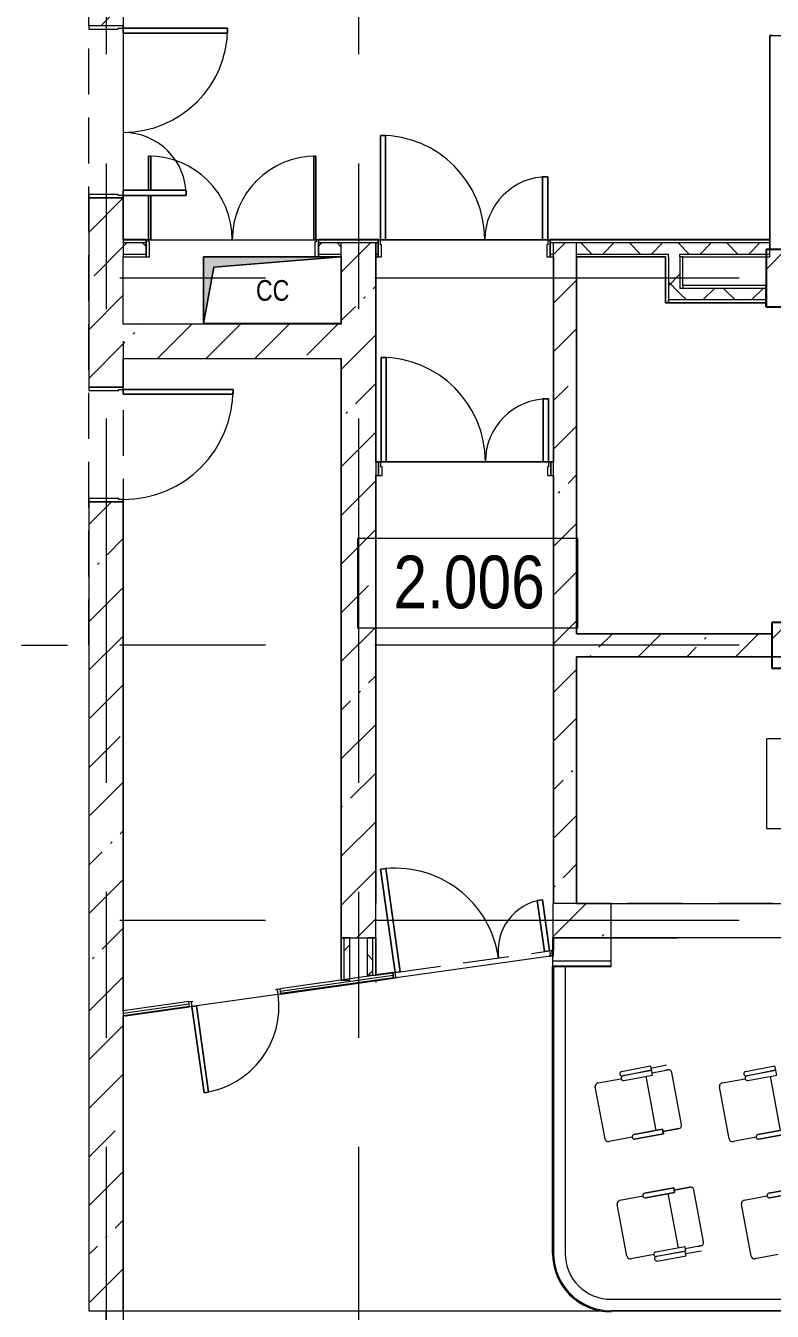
# Model space of a CAD drawing. Header units: millimetres. Extents: x 48966 to 155647, y -43515 to 30475.
# Drawn here: x 103632 to 110137, y 2713 to 13917 of the extents above; entities that cross this region are included whole.
import ezdxf

# ---------------------------------------------------------------- set-up
doc = ezdxf.new("R2010")
doc.units = ezdxf.units.MM
for name, pattern in [('IMPORT-01 Штриховая _2 мм_', [600, 400, -200]), ('Осевые', [6350, 1270, -952.5, 3175, -952.5]), ('Сверху', [793.75, 476.25, -317.5])]:
    doc.linetypes.add(name, pattern=pattern)
for name, color, linetype, lineweight in [('_Разделитель помещений_', 7, 'IMPORT-01 Штриховая _2 мм_', 9), ('Двери', 7, 'Continuous', 9), ('Каркас_Импост', 7, 'Continuous', 9), ('Колонны', 7, 'Continuous', 9), ('Колонны-1', 7, 'Continuous', 25), ('Марки помещений', 7, 'Continuous', 9), ('Обобщенные модели', 7, 'Continuous', 9), ('Обобщенные модели-1', 7, 'Continuous', 5), ('Общие ребра', 7, 'Continuous', 9), ('Оси-2', 7, 'Осевые', 9), ('Панель', 7, 'Continuous', 9), ('Перекрытия', 7, 'Continuous', 9), ('Сверху', 7, 'Сверху', 9), ('Стены', 7, 'Continuous', 9), ('Стены-1', 7, 'Continuous', 18), ('Типовые аннотации', 7, 'Continuous', 9), ('Черная _1 сплошная', 7, 'Continuous', 9), ('Штриховка разреза-2', 7, 'Continuous', 9), ('Элементы узлов', 7, 'Continuous', 9)]:
    doc.layers.add(name, color=color, linetype=linetype, lineweight=lineweight)
for name, color, linetype, lineweight, true_color in [('Дуга-1', 7, 'Continuous', 9, 0x656565), ('Ломаная-1', 7, 'Continuous', 9, 0x656565), ('Обобщенные модели-2', 7, 'Continuous', 9, 0xffbc79), ('Рассадка_партер_ТХ_К_dwg-1', 7, 'Continuous', 9, 0x656565)]:
    doc.layers.add(name, color=color, linetype=linetype, lineweight=lineweight, true_color=true_color)
doc.styles.add('Arial', font='Arial.ttf', dxfattribs={"width": 0.8, "height": 180})
doc.styles.add('Arial Narrow_1', font='Arial Narrow.ttf', dxfattribs={"height": 460})
pattern_1 = [(45, (0, 0), (-424.264, 424.264), [600, -100, 20, -100]), (45, (0, 424), (-424.264, 424.264), [])]
pattern_2 = [(45, (0, 0), (-212.132, 212.132), []), (135, (0, 0), (-212.132, -212.132), [])]

# ---------------------------------------------------------------- blocks, each defined once
blk = doc.blocks.new('Колонна 67 - Колонна 40-55-770994-План 2-го этажа на отм_ 0_000')
at = {"layer": 'Колонны'}
h = blk.add_hatch(dxfattribs=at)
h.set_pattern_fill('FP_4', color=256, style=0, pattern_type=2)
h.set_pattern_definition([(45, (0, 0), (-493.914, 493.914), []), (45, (493.9, 0), (-493.914, 493.914), [873.125, -174.625, 6.706, -167.919])])
h.paths.add_polyline_path([(110082, 11467), (110582, 11467), (110582, 11967), (110082, 11967), (110082, 11871)], flags=0)
at = {"layer": 'Колонны-1'}
for p, q in [((110582, 11967), (110082, 11967)), ((110082, 11967), (110082, 11467)), ((110582, 11467), (110582, 11967)), ((110082, 11467), (110582, 11467))]:
    blk.add_line(p, q, dxfattribs=at)
blk = doc.blocks.new('Дверь - Полуторная_001 - ДВ19_24-15-8185647-План 2-го этажа на отм_ 0_000')
at = {"layer": 'Двери'}
for p, q in [((-684, 969), (-729, 969)), ((-729, 969), (-729, 60)), ((-684, 60), (-684, 969)), ((684, 60), (684, 609)), ((684, 609), (729, 609)), ((729, 609), (729, 60)), ((-729, 60), (-684, 60)), ((729, 60), (684, 60))]:
    blk.add_line(p, q, dxfattribs=at)
for centre, radius, start, end in [((-729, 60), 909, 360, 90), ((729, 60), 549, 90, 180)]:
    blk.add_arc(centre, radius, start, end, dxfattribs=at)
at = {"layer": 'Каркас_Импост'}
for p, q in [((-730, 60), (-750, 60)), ((-750, 60), (-750, -60)), ((-730, 15), (-730, 60)), ((-720, 15), (-730, 15)), ((-720, -60), (-720, 15)), ((730, 15), (720, 15)), ((720, 15), (720, -60)), ((750, 60), (730, 60)), ((730, 60), (730, 15)), ((750, -60), (750, 60)), ((-750, -60), (-720, -60)), ((720, -60), (750, -60))]:
    blk.add_line(p, q, dxfattribs=at)
at = {"layer": 'Панель'}
for p, q in [((-729, 969), (-684, 969)), ((-729, 60), (-729, 969)), ((-684, 969), (-684, 60)), ((684, 609), (684, 60)), ((729, 609), (684, 609)), ((729, 60), (729, 609)), ((-684, 60), (-729, 60)), ((684, 60), (729, 60))]:
    blk.add_line(p, q, dxfattribs=at)
blk = doc.blocks.new('Дверь - Двупольная_без ручек - ДТ1 21-15-6161256-План 2-го этажа на отм_ 0_000')
at = {"layer": 'Двери'}
for p, q in [((-709, 804), (-729, 804)), ((-729, 804), (-729, 506)), ((-709, 506), (-709, 804)), ((709, 75), (709, 804)), ((709, 804), (729, 804)), ((729, 804), (729, 75)), ((-729, 461), (-729, 75)), ((-709, 75), (-709, 461)), ((-729, 75), (-709, 75)), ((729, 75), (709, 75))]:
    blk.add_line(p, q, dxfattribs=at)
for centre, start, end in [((-729, 75), 360, 90), ((729, 75), 90, 180)]:
    blk.add_arc(centre, 729, start, end, dxfattribs=at)
at = {"layer": 'Каркас_Импост'}
for p, q in [((-730, 75), (-750, 75)), ((-750, 75), (-750, -75)), ((-730, 55), (-730, 75)), ((-720, 55), (-730, 55)), ((-720, -75), (-720, 55)), ((730, 55), (720, 55)), ((720, 55), (720, -75)), ((750, 75), (730, 75)), ((730, 75), (730, 55)), ((750, -75), (750, 75)), ((-750, -75), (-720, -75)), ((720, -75), (750, -75))]:
    blk.add_line(p, q, dxfattribs=at)
at = {"layer": 'Панель'}
for p, q in [((-729, 804), (-709, 804)), ((-729, 506), (-729, 804)), ((-709, 804), (-709, 506)), ((709, 804), (709, 75)), ((729, 804), (709, 804)), ((729, 75), (729, 804)), ((-729, 75), (-729, 461)), ((-709, 461), (-709, 75)), ((-709, 75), (-729, 75)), ((709, 75), (729, 75))]:
    blk.add_line(p, q, dxfattribs=at)
blk = doc.blocks.new('Дверь - Полуторная_001 - ДВ19_24-15-8185739-План 2-го этажа на отм_ 0_000')
at = {"layer": 'Двери'}
for p, q in [((-684, 984), (-729, 984)), ((-729, 984), (-729, 75)), ((-684, 75), (-684, 984)), ((684, 75), (684, 624)), ((684, 624), (729, 624)), ((729, 624), (729, 75)), ((-729, 75), (-684, 75)), ((729, 75), (684, 75))]:
    blk.add_line(p, q, dxfattribs=at)
for centre, radius, start, end in [((-729, 75), 909, 360, 90), ((729, 75), 549, 90, 180)]:
    blk.add_arc(centre, radius, start, end, dxfattribs=at)
at = {"layer": 'Каркас_Импост'}
for p, q in [((-730, 75), (-750, 75)), ((-750, 75), (-750, -75)), ((-730, 30), (-730, 75)), ((-720, 30), (-730, 30)), ((-720, -75), (-720, 30)), ((730, 30), (720, 30)), ((720, 30), (720, -75)), ((750, 75), (730, 75)), ((730, 75), (730, 30)), ((750, -75), (750, 75)), ((-750, -75), (-720, -75)), ((720, -75), (750, -75))]:
    blk.add_line(p, q, dxfattribs=at)
at = {"layer": 'Панель'}
for p, q in [((-729, 984), (-684, 984)), ((-729, 75), (-729, 984)), ((-684, 984), (-684, 75)), ((684, 624), (684, 75)), ((729, 624), (684, 624)), ((729, 75), (729, 624)), ((-684, 75), (-729, 75)), ((684, 75), (729, 75))]:
    blk.add_line(p, q, dxfattribs=at)
blk = doc.blocks.new('Дверь - Однопольная - ДВ2_21х10-6240672-План 2-го этажа на отм_ 0_000')
at = {"layer": 'Двери'}
for p, q in [((-439, 1108), (-479, 1108)), ((-479, 1108), (-479, 150)), ((-439, 150), (-439, 1108)), ((-479, 150), (-439, 150))]:
    blk.add_line(p, q, dxfattribs=at)
blk.add_arc((-479, 150), 958, 360, 90, dxfattribs=at)
at = {"layer": 'Каркас_Импост'}
for p, q in [((-480, 150), (-500, 150)), ((-500, 150), (-500, -150)), ((-480, 110), (-480, 150)), ((500, 150), (480, 150)), ((480, 150), (480, 110)), ((500, -150), (500, 150)), ((-470, 110), (-480, 110)), ((-470, -150), (-470, 110)), ((480, 110), (470, 110)), ((470, 110), (470, -150)), ((-500, -150), (-470, -150)), ((470, -150), (500, -150))]:
    blk.add_line(p, q, dxfattribs=at)
at = {"layer": 'Панель'}
for p, q in [((-479, 1108), (-439, 1108)), ((-479, 150), (-479, 1108)), ((-439, 1108), (-439, 150)), ((-439, 150), (-479, 150))]:
    blk.add_line(p, q, dxfattribs=at)
blk = doc.blocks.new('Дверь - Полуторная_001 - ДВ3_24-15-6256107-План 2-го этажа на отм_ 0_000')
at = {"layer": 'Двери'}
for p, q in [((-684, 1059), (-729, 1059)), ((-729, 1059), (-729, 150)), ((-684, 150), (-684, 1059)), ((684, 150), (684, 699)), ((684, 699), (729, 699)), ((729, 699), (729, 150)), ((-729, 150), (-684, 150)), ((729, 150), (684, 150))]:
    blk.add_line(p, q, dxfattribs=at)
for centre, radius, start, end in [((-729, 150), 909, 360, 90), ((729, 150), 549, 90, 180)]:
    blk.add_arc(centre, radius, start, end, dxfattribs=at)
at = {"layer": 'Каркас_Импост'}
for p, q in [((-730, 150), (-750, 150)), ((-750, 150), (-750, -150)), ((-730, 105), (-730, 150)), ((750, 150), (730, 150)), ((730, 150), (730, 105)), ((750, -150), (750, 150)), ((-720, 105), (-730, 105)), ((-720, -150), (-720, 105)), ((730, 105), (720, 105)), ((720, 105), (720, -150)), ((-750, -150), (-720, -150)), ((720, -150), (750, -150))]:
    blk.add_line(p, q, dxfattribs=at)
at = {"layer": 'Панель'}
for p, q in [((-729, 1059), (-684, 1059)), ((-729, 150), (-729, 1059)), ((-684, 1059), (-684, 150)), ((684, 699), (684, 150)), ((729, 699), (684, 699)), ((729, 150), (729, 699)), ((-684, 150), (-729, 150)), ((684, 150), (729, 150))]:
    blk.add_line(p, q, dxfattribs=at)
blk = doc.blocks.new('M_Дверь-Проем - 3000 x 2500 mm-4685736-План 2-го этажа на отм_ 0_000')
at = {"layer": 'Сверху'}
for p, q in [((-1508, 150), (1492, 150)), ((-1508, -150), (1492, -150))]:
    blk.add_line(p, q, dxfattribs=at)
blk = doc.blocks.new('Колонна 89 - Колонна 40-55-4749747-План 2-го этажа на отм_ 0_000')
at = {"layer": 'Колонны'}
h = blk.add_hatch(dxfattribs=at)
h.set_pattern_fill('FP_36', color=256, style=0, pattern_type=2)
h.set_pattern_definition([(45, (-32400, 15200), (-493.914, 493.914), []), (45, (-31906.1, 15200), (-493.914, 493.914), [873.125, -174.625, 6.706, -167.919])])
h.paths.add_polyline_path([(77732, 23517), (78132, 23517), (78132, 23917), (77732, 23917)], flags=0)
at = {"layer": 'Колонны-1'}
for p, q in [((78132, 23917), (77732, 23917)), ((77732, 23917), (77732, 23517)), ((78132, 23517), (78132, 23917)), ((77732, 23517), (78132, 23517))]:
    blk.add_line(p, q, dxfattribs=at)
blk = doc.blocks.new('170_ОтверстиеПрямоугольноеВертикальное - 170_ОтверстиеПрямоугольноеВертикальное-5689188-План 2-го этажа на отм_ 0_000')
at = {"layer": 'Обобщенные модели'}
for p, q in [((-600, 290), (600, 290)), ((-600, -290), (-600, 290)), ((600, 290), (600, -290)), ((600, -290), (-600, -290))]:
    blk.add_line(p, q, dxfattribs=at)
blk = doc.blocks.new('Дверь - Однопольная - ДВ22__21х8-7161720-План 2-го этажа на отм_ 0_000')
at = {"layer": 'Двери'}
for p, q in [((-379, -24), (-339, -24)), ((-379, -782), (-379, -24)), ((-339, -24), (-339, -782)), ((-339, -782), (-379, -782))]:
    blk.add_line(p, q, dxfattribs=at)
blk.add_arc((-379, -24), 758, 270, 0, dxfattribs=at)
at = {"layer": 'Каркас_Импост'}
for p, q in [((-400, 23), (-370, 23)), ((-400, -24), (-400, 23)), ((-380, 16), (-380, -24)), ((-370, 16), (-380, 16)), ((-370, 23), (-370, 16)), ((370, 23), (400, 23)), ((370, 16), (370, 23)), ((380, 16), (370, 16)), ((380, -24), (380, 16)), ((400, 23), (400, -24)), ((-380, -24), (-400, -24)), ((400, -24), (380, -24))]:
    blk.add_line(p, q, dxfattribs=at)
at = {"layer": 'Панель'}
for p, q in [((-339, -24), (-379, -24)), ((-379, -24), (-379, -782)), ((-339, -782), (-339, -24)), ((-379, -782), (-339, -782))]:
    blk.add_line(p, q, dxfattribs=at)
blk = doc.blocks.new('Дверь - Полуторная_001 - ДВ19_21-14-6469104-План 2-го этажа на отм_ 0_000')
at = {"layer": 'Двери'}
for p, q in [((-634, 933), (-679, 933)), ((-679, 933), (-679, 23)), ((-634, 23), (-634, 933)), ((634, 23), (634, 473)), ((634, 473), (679, 473)), ((679, 473), (679, 23)), ((-679, 23), (-634, 23)), ((679, 23), (634, 23))]:
    blk.add_line(p, q, dxfattribs=at)
for centre, radius, start, end in [((-679, 23), 909, 360, 90), ((679, 23), 449, 90, 180)]:
    blk.add_arc(centre, radius, start, end, dxfattribs=at)
at = {"layer": 'Каркас_Импост'}
for p, q in [((-680, 23), (-700, 23)), ((-700, 23), (-700, -23)), ((-680, -21), (-680, 23)), ((700, 23), (680, 23)), ((680, 23), (680, -21)), ((700, -23), (700, 23)), ((-700, -23), (-670, -23)), ((-670, -21), (-680, -21)), ((-670, -23), (-670, -21)), ((680, -21), (670, -21)), ((670, -21), (670, -23)), ((670, -23), (700, -23))]:
    blk.add_line(p, q, dxfattribs=at)
at = {"layer": 'Панель'}
for p, q in [((-679, 933), (-634, 933)), ((-679, 23), (-679, 933)), ((-634, 933), (-634, 23)), ((634, 473), (634, 23)), ((679, 473), (634, 473)), ((679, 23), (679, 473)), ((-634, 23), (-679, 23)), ((634, 23), (679, 23))]:
    blk.add_line(p, q, dxfattribs=at)
blk = doc.blocks.new('Рассадка_партер_ТХ_К_dwg_Сидения_партер _по П__dwg-6688590-План 2-го этажа на отм_ 0_000-8379879-План 2-го этажа на отм_ 0_000')
at = {"layer": 'Дуга-1'}
for centre, start, end in [((30040, 28555), 101.268, 281.268), ((31122, 28555), 101.268, 281.268), ((30051, 28516), 100.613, 280.613), ((31133, 28516), 100.613, 280.613), ((30147, 28005), 100.613, 280.613), ((30147, 28005), 100.613, 280.613), ((31229, 28005), 100.613, 280.613), ((31229, 28005), 100.613, 280.613), ((30242, 27494), 100.613, 280.613), ((30242, 27494), 100.613, 280.613), ((31324, 27494), 100.613, 280.613), ((31324, 27494), 100.613, 280.613), ((30338, 26983), 100.613, 280.613), ((30342, 26943), 99.9581, 279.9581)]:
    blk.add_arc(centre, 20, start, end, dxfattribs=at)
at = {"layer": 'Ломаная-1'}
for p, q in [((30291, 28605), (30428, 28632)), ((29831, 28475), (30031, 28512)), ((30248, 28533), (30336, 28061)), ((30559, 28113), (30475, 28565)), ((30913, 28475), (31113, 28512)), ((31330, 28533), (31418, 28061)), ((29892, 27988), (29807, 28440)), ((30974, 27988), (30889, 28440)), ((30127, 28001), (29927, 27964)), ((31209, 28001), (31009, 27964)), ((30022, 27453), (30223, 27490)), ((30439, 27510), (30528, 27039)), ((30751, 27091), (30666, 27543)), ((31104, 27453), (31305, 27490)), ((30083, 26965), (29998, 27418)), ((31165, 26965), (31080, 27418)), ((30594, 26987), (30732, 27011)), ((30319, 26979), (30118, 26941)), ((31400, 26979), (31200, 26941))]:
    blk.add_line(p, q, dxfattribs=at)
at = {"layer": 'Ломаная-1', "flags": 128}
for points in [[(30036, 28574), (30287, 28624), (30295, 28585), (30044, 28535)], [(30055, 28496), (30306, 28543), (30299, 28583), (30047, 28536)], [(30302, 28563), (30440, 28589), (30413, 28584)], [(31118, 28574), (31369, 28624), (31377, 28585), (31126, 28535)], [(31136, 28496), (31388, 28543), (31381, 28583), (31129, 28536)], [(30508, 28073), (30535, 28078), (30398, 28052), (30535, 28078)], [(30631, 27567), (30494, 27541), (30631, 27567), (30604, 27562)], [(30334, 27002), (30586, 27049), (30593, 27010), (30342, 26963)], [(30346, 26923), (30598, 26967), (30591, 27007), (30339, 26962)], [(30700, 27050), (30727, 27056), (30590, 27030)]]:
    blk.add_lwpolyline(points, dxfattribs=at)
for points in [[(30402, 28032), (30394, 28072), (30143, 28025), (30394, 28072), (30402, 28032), (30150, 27985)], [(31484, 28032), (31232, 27985), (31484, 28032), (31476, 28072), (31225, 28025), (31476, 28072)], [(30490, 27561), (30498, 27521), (30246, 27474), (30498, 27521), (30490, 27561), (30239, 27513)], [(31572, 27561), (31321, 27513), (31572, 27561), (31579, 27521)], [(31579, 27521), (31328, 27474)]]:
    blk.add_lwpolyline(points, close=True, dxfattribs=at)
at = {"layer": 'Ломаная-1'}
for centre, start, end in [((30445, 28559), 10.613, 100.613), ((29836, 28445), 100.613, 190.613), ((30918, 28445), 100.613, 190.613), ((30530, 28107), 280.613, 10.613), ((29921, 27993), 190.613, 280.613), ((31003, 27993), 190.613, 280.613), ((30637, 27537), 10.613, 100.613), ((30028, 27423), 100.613, 190.613), ((31110, 27423), 100.613, 190.613), ((30721, 27085), 280.613, 10.613), ((30113, 26971), 190.613, 280.613), ((31195, 26971), 190.613, 280.613)]:
    blk.add_arc(centre, 30, start, end, dxfattribs=at)
blk = doc.blocks.new('Рассадка_партер_ТХ_К_dwg-8379875-План 2-го этажа на отм_ 0_000')
blk.add_blockref('Рассадка_партер_ТХ_К_dwg_Сидения_партер _по П__dwg-6688590-План 2-го этажа на отм_ 0_000-8379879-План 2-го этажа на отм_ 0_000', (-26491, -9322))
blk = doc.blocks.new('Марка помещения_Р - Марка помещения-4575829-План 2-го этажа на отм_ 0_000')
at = {"layer": 'Марки помещений'}
for p, q in [((-4.79375, -1.95625), (-4.79375, 1.95625)), ((4.79375, 1.95625), (-4.79375, 1.95625)), ((4.79375, -1.95625), (4.79375, 1.95625)), ((4.79375, -1.95625), (-4.79375, -1.95625))]:
    blk.add_line(p, q, dxfattribs=at)

msp = doc.modelspace()

# ---------------------------------------------------------------- hatches: boundary and pattern name
at = {"layer": 'Обобщенные модели-1'}
msp.add_hatch(color=256, dxfattribs=at).paths.add_polyline_path([(105181.6, 11322.1), (105270.6, 11813.1), (106381.6, 11902.1), (105181.6, 11902.1)], flags=0)
at = {"layer": 'Штриховка разреза-2'}
h = msp.add_hatch(dxfattribs=at)
h.set_pattern_fill('FP_1', color=256, style=0, pattern_type=2)
h.set_pattern_definition(pattern_1)
h.paths.add_polyline_path([(104181.6, 2717.1), (104481.6, 2717.1), (104481.6, 9767.1), (104181.6, 9767.1), (104181.6, 6076)], flags=0)
h.paths.add_polyline_path([(104181.6, 10767.1), (104481.6, 10767.1), (104481.6, 12417.1), (104181.6, 12417.1)], flags=0)
h.paths.add_polyline_path([(104181.6, 13917.1), (104481.6, 13917.1), (104481.6, 14367.1), (104475.6, 14367.1), (104475.6, 15867.1), (104481.6, 15867.1), (104481.6, 23567.1), (104181.6, 23566.1), (104181.6, 15347.5)], flags=0)
h = msp.add_hatch(dxfattribs=at)
h.set_pattern_fill('FP_3', color=256, style=0, pattern_type=2)
h.set_pattern_definition(pattern_2)
h.paths.add_polyline_path([(109331.6, 11927.1), (110116.6, 11927.1), (110116.6, 12027.1), (108431.6, 12027.1), (108431.6, 11927.1), (109231.6, 11927.1)], flags=0)
h.paths.add_polyline_path([(104681.6, 11927.1), (104681.6, 12027.1), (104481.6, 12027.1), (104481.6, 11927.1)], flags=0)
h.paths.add_polyline_path([(106381.6, 11927.1), (106381.6, 12027.1), (106181.6, 12027.1), (106181.6, 11927.1)], flags=0)
h.paths.add_polyline_path([(108201.6, 11927.1), (108231.6, 11927.1), (108231.6, 12027.1), (108201.6, 12027.1)], flags=0)
h.paths.add_polyline_path([(106701.6, 11927.1), (106701.6, 12027.1), (106681.6, 12027.1), (106681.6, 11927.1)], flags=0)
h = msp.add_hatch(dxfattribs=at)
h.set_pattern_fill('FP_1', color=256, style=0, pattern_type=2)
h.set_pattern_definition(pattern_1)
h.paths.add_polyline_path([(106381.6, 6267.1), (106681.6, 6267.1), (106681.6, 12027.1), (106381.6, 12027.1), (106381.6, 8393.9)], flags=0)
h = msp.add_hatch(dxfattribs=at)
h.set_pattern_fill('FP_1', color=256, style=0, pattern_type=2)
h.set_pattern_definition(pattern_1)
h.paths.add_polyline_path([(108231.6, 6267.1), (108431.6, 6269.1), (108431.6, 12027.1), (108231.6, 12027.1), (108231.6, 8393.9)], flags=0)
h = msp.add_hatch(dxfattribs=at)
h.set_pattern_fill('FP_3', color=256, style=0, pattern_type=2)
h.set_pattern_definition(pattern_2)
h.paths.add_polyline_path([(109231.6, 11527.1), (109331.6, 11527.1), (109331.6, 11927.1), (109231.6, 11927.1), (109231.6, 11870.7)], flags=0)
h = msp.add_hatch(dxfattribs=at)
h.set_pattern_fill('FP_3', color=256, style=0, pattern_type=2)
h.set_pattern_definition(pattern_2)
h.paths.add_polyline_path([(110081.6, 11527.1), (110081.6, 11627.1), (109331.6, 11627.1), (109331.6, 11527.1), (109356.6, 11527.1)], flags=0)
h = msp.add_hatch(dxfattribs=at)
h.set_pattern_fill('FP_1', color=256, style=0, pattern_type=2)
h.set_pattern_definition(pattern_1)
h.paths.add_polyline_path([(104481.6, 11017.1), (106381.6, 11017.1), (106381.6, 11317.1), (104481.6, 11317.1)], flags=0)
h = msp.add_hatch(dxfattribs=at)
h.set_pattern_fill('FP_1', color=256, style=0, pattern_type=2)
h.set_pattern_definition(pattern_1)
h.paths.add_polyline_path([(108431.6, 8417.1), (110131.6, 8417.1), (110131.6, 8617.1), (108431.6, 8617.1)], flags=0)
h = msp.add_hatch(dxfattribs=at)
h.set_pattern_fill('FP_1', color=256, style=0, pattern_type=2)
h.set_pattern_definition(pattern_1)
h.paths.add_polyline_path([(127865.2, 5967.1), (128781.6, 5967.1), (128781.6, 6267.1), (121531.6, 6267.1), (121531.6, 5967.1), (127548.2, 5967.1)], flags=0)
h.paths.add_polyline_path([(120031.6, 5967.1), (120031.6, 6267.1), (111731.6, 6267.1), (111731.6, 5967.1), (118852.3, 5967.1)], flags=0)
h.paths.add_polyline_path([(106683.6, 5967.1), (106681.6, 6267.1), (106381.6, 6267.1), (106381.6, 5967.1), (106681.6, 5967.1)], flags=0)
h.paths.add_polyline_path([(108731.6, 5967.1), (108731.6, 6267.1), (108226.6, 6267.1), (108226.6, 5967.1), (108231.6, 5967.1)], flags=0)
h = msp.add_hatch(dxfattribs=at)
h.set_pattern_fill('FP_3', color=256, style=0, pattern_type=2)
h.set_pattern_definition(pattern_2)
h.paths.add_polyline_path([(106456.6, 5599.5), (106456.6, 5967.1), (106406.6, 5967.1), (106406.6, 5599.5)], flags=0)
h = msp.add_hatch(dxfattribs=at)
h.set_pattern_fill('FP_3', color=256, style=0, pattern_type=2)
h.set_pattern_definition(pattern_2)
h.paths.add_polyline_path([(106606.6, 5641.6), (106656.6, 5641.6), (106656.6, 5967.1), (106606.6, 5967.1)], flags=0)

# ---------------------------------------------------------------- linework, layer by layer
at = {"layer": '_Разделитель помещений_'}
for p, q in [((104181.6, 8517.1), (104181.6, 23567.1)), ((104481.6, 11167.1), (104481.6, -18517.9)), ((92195.6, 8517.1), (104181.6, 8517.1)), ((106849.9, 5665.3), (108196.7, 5854.6))]:
    msp.add_line(p, q, dxfattribs=at)
at = {"layer": 'Обобщенные модели-2'}
for p, q in [((105181.6, 11902.1), (106381.6, 11902.1)), ((105181.6, 11322.1), (105181.6, 11902.1)), ((106381.6, 11902.1), (105181.6, 11902.1)), ((105181.6, 11902.1), (105181.6, 11322.1)), ((106381.6, 11902.1), (106381.6, 11322.1)), ((106381.6, 11322.1), (106381.6, 11902.1)), ((106381.6, 11322.1), (105181.6, 11322.1)), ((105181.6, 11322.1), (106381.6, 11322.1))]:
    msp.add_line(p, q, dxfattribs=at)
at = {"layer": 'Общие ребра'}
for p, q in [((104181.6, 12417.1), (104181.6, 10767.1)), ((104481.6, 12052.1), (104481.6, 12417.1)), ((104481.6, 12417.1), (104481.6, 12052.1)), ((104481.6, 12052.1), (104481.6, 12027.1)), ((104481.6, 12027.1), (104681.6, 12027.1)), ((104481.6, 12027.1), (104481.6, 11927.1)), ((104681.6, 12052.1), (104483.6, 12052.1)), ((104483.6, 12052.1), (104681.6, 12052.1)), ((106701.6, 12052.1), (106181.6, 12052.1)), ((106181.6, 12052.1), (106701.6, 12052.1)), ((106181.6, 12027.1), (106381.6, 12027.1)), ((106381.6, 12027.1), (106681.6, 12027.1)), ((106381.6, 11927.1), (106381.6, 12027.1)), ((106381.6, 12027.1), (106681.6, 12027.1)), ((106681.6, 11927.1), (106681.6, 12027.1)), ((106681.6, 12027.1), (106701.6, 12027.1)), ((110116.6, 12052.1), (108201.6, 12052.1)), ((108201.6, 12052.1), (110116.6, 12052.1)), ((108201.6, 12027.1), (108231.6, 12027.1)), ((108231.6, 12027.1), (108431.6, 12027.1)), ((108231.6, 11927.1), (108231.6, 12027.1)), ((108231.6, 12027.1), (108431.6, 12027.1)), ((108431.6, 11927.1), (108431.6, 12027.1)), ((108431.6, 12027.1), (110116.6, 12027.1)), ((104481.6, 11927.1), (104481.6, 11902.1)), ((104481.6, 11927.1), (104681.6, 11927.1)), ((106181.6, 11927.1), (106381.6, 11927.1)), ((106381.6, 11902.1), (106381.6, 11927.1)), ((106681.6, 11902.1), (106681.6, 11927.1)), ((106681.6, 11927.1), (106701.6, 11927.1)), ((106683.6, 11902.1), (106701.6, 11902.1)), ((108201.6, 11927.1), (108231.6, 11927.1)), ((108201.6, 11902.1), (108229.6, 11902.1)), ((108231.6, 11902.1), (108231.6, 11927.1)), ((108431.6, 11902.1), (108431.6, 11927.1)), ((108431.6, 11927.1), (109231.6, 11927.1)), ((109231.6, 11902.1), (109231.6, 11927.1)), ((109231.6, 11902.1), (109231.6, 11527.1)), ((109331.6, 11927.1), (110116.6, 11927.1)), ((109331.6, 11902.1), (109331.6, 11927.1)), ((109356.6, 11902.1), (109331.6, 11902.1)), ((109331.6, 11902.1), (109331.6, 11627.1)), ((109356.6, 11627.1), (109331.6, 11627.1)), ((109356.6, 11652.1), (109356.6, 11627.1)), ((110081.6, 11627.1), (109356.6, 11627.1)), ((109331.6, 11527.1), (109231.6, 11527.1)), ((109231.6, 11502.1), (109231.6, 11527.1)), ((109231.6, 11527.1), (109231.6, 11502.1)), ((109356.6, 11527.1), (109331.6, 11527.1)), ((110081.6, 11527.1), (109356.6, 11527.1)), ((104481.6, 10767.1), (104481.6, 11015.1)), ((104481.6, 11015.1), (104481.6, 10767.1)), ((106681.6, 10117.1), (106681.6, 9997.1)), ((106706.6, 10117.1), (106683.6, 10117.1)), ((108229.6, 10117.1), (108206.6, 10117.1)), ((108231.6, 9997.1), (108231.6, 10117.1)), ((106683.6, 9997.1), (106706.6, 9997.1)), ((108206.6, 9997.1), (108229.6, 9997.1)), ((104181.6, 9767.1), (104181.6, 8517.1)), ((104481.6, 5333.6), (104481.6, 9767.1)), ((104481.6, 9767.1), (104481.6, 5333.6)), ((104181.6, 8517.1), (104181.6, 2717.1)), ((108431.6, 8417.1), (108431.6, 8415.1)), ((108431.6, 6267.1), (108231.6, 6267.1)), ((108731.6, 6267.1), (108433.6, 6267.1)), ((106406.6, 5599.5), (106406.6, 5967.1)), ((106656.6, 5641.6), (106656.6, 5967.1)), ((108226.6, 5965.1), (108225.6, 5965.1)), ((108226.6, 5965.1), (108225.6, 5965.1)), ((108226.6, 5967.1), (108229.6, 5967.1)), ((108731.6, 5967.1), (108226.6, 5967.1)), ((108226.6, 5967.1), (108226.6, 5965.1)), ((108731.6, 5965.1), (108226.6, 5965.1)), ((108231.6, 5967.1), (108229.6, 5967.1)), ((108231.6, 5967.1), (108731.6, 5967.1)), ((108216.5, 5857.4), (108231.6, 5859.5)), ((108231.6, 5859.5), (108216.5, 5857.4)), ((108231.6, 5834.2), (108220, 5832.6)), ((108231.6, 5816.1), (108222.5, 5814.8)), ((108231.6, 5814), (108222.8, 5812.8)), ((108731.6, 5765.1), (108225.6, 5765.1)), ((108731.6, 5720.1), (108225.6, 5720.1)), ((106833.6, 5637.8), (105848.3, 5499.3)), ((106836.1, 5619.9), (105850.8, 5481.5)), ((106836.4, 5618), (105851.1, 5479.5)), ((106681.6, 5641.6), (106830.1, 5662.5)), ((106830.1, 5662.5), (106681.6, 5641.6)), ((105056.1, 5387.9), (104481.6, 5307.2)), ((105058.6, 5370.1), (104481.6, 5289)), ((105058.9, 5368.1), (104481.6, 5287)), ((104481.6, 5332.5), (104481.6, 5307.2)), ((104481.6, 5307.2), (104481.6, 5289)), ((104481.6, 5289), (104481.6, 5287)), ((104481.6, 5287), (104481.6, 5285))]:
    msp.add_line(p, q, dxfattribs=at)
at = {"layer": 'Оси-2'}
for p, q in [((104331.6, 25417.1), (104331.6, -41737.8)), ((106531.6, 25417.1), (106531.6, -41737.8)), ((150171.6, 11717.1), (50565.6, 11717.1)), ((150171.6, 8517.1), (50565.6, 8517.1)), ((150171.6, 6117.1), (50565.6, 6117.1))]:
    msp.add_line(p, q, dxfattribs=at)
at = {"layer": 'Перекрытия'}
for p, q in [((104481.6, 14247.1), (104481.6, 12052.1)), ((110116.6, 12052.1), (110116.6, 13832.1)), ((110116.6, 13832.1), (116946.6, 13832.1)), ((104481.6, 12052.1), (110116.6, 12052.1)), ((108231.6, 12052.1), (106681.6, 12052.1)), ((106681.6, 12027.1), (106681.6, 10117.1)), ((108231.6, 10117.1), (108231.6, 12027.1)), ((109206.6, 11902.1), (108431.6, 11902.1)), ((108431.6, 11902.1), (108431.6, 8617.1)), ((109206.6, 11502.1), (109206.6, 11902.1)), ((110081.6, 11502.1), (109206.6, 11502.1)), ((110081.6, 11467.1), (110081.6, 11502.1)), ((110581.6, 11467.1), (110081.6, 11467.1)), ((106681.6, 10117.1), (108231.6, 10117.1)), ((108231.6, 10117.1), (106681.6, 10117.1)), ((106681.6, 10117.1), (106681.6, 6267.1)), ((108231.6, 6267.1), (108231.6, 10117.1)), ((110131.6, 8617.1), (110131.6, 8717.1)), ((110131.6, 8717.1), (110531.6, 8717.1)), ((108431.6, 8617.1), (110131.6, 8617.1)), ((110131.6, 8417.1), (108431.6, 8417.1)), ((108431.6, 8417.1), (108431.6, 6267.1)), ((110131.6, 8317.1), (110131.6, 8417.1)), ((110531.6, 8317.1), (110131.6, 8317.1)), ((108431.6, 6267.1), (108731.6, 6267.1)), ((108731.6, 6267.1), (111731.6, 6267.1)), ((106681.6, 5967.1), (106681.6, 5641.6)), ((106681.6, 5967.1), (106681.6, 5641.6)), ((128781.6, 5967.1), (108231.6, 5967.1)), ((108225.9, 5811.2), (104481.6, 5285)), ((106681.6, 5594.2), (106681.6, 5577.3)), ((104481.6, 5285), (104481.6, 3817.1)), ((104481.6, 3817.1), (104481.6, 2717.1)), ((104331.6, -10082.9), (104331.6, 2717.1)), ((104481.6, 2717.1), (104481.6, -3682.9)), ((104481.6, 2717.1), (108636.3, 2717.1)), ((120074.9, 2717.1), (108731.6, 2717.1)), ((108731.6, 2717.1), (120074.9, 2717.1))]:
    msp.add_line(p, q, dxfattribs=at)
at = {"layer": 'Стены'}
for p, q in [((108331.6, 5967.1), (108231.6, 5967.1)), ((108221.6, 3217.1), (108221.6, 5718.1)), ((108231.6, 5718.1), (108221.6, 5718.1)), ((108231.6, 3217.1), (108231.6, 5718.1)), ((108231.6, 5718.1), (108231.6, 3217.1)), ((108331.6, 5718.1), (108331.6, 3217.1)), ((108731.6, 2817.1), (120123.5, 2817.1)), ((120123.5, 2717.1), (108731.6, 2717.1))]:
    msp.add_line(p, q, dxfattribs=at)
for radius in [510, 500, 500, 400]:
    msp.add_arc((108731.6, 3217.1), radius, 180, 270, dxfattribs=at)
at = {"layer": 'Стены-1'}
for p, q in [((110141.6, 13832.1), (110116.6, 13832.1)), ((110116.6, 13832.1), (110116.6, 11967.1)), ((104481.6, 12417.1), (104181.6, 12417.1)), ((104483.6, 12417.1), (104481.6, 12417.1)), ((104483.6, 12054.1), (104483.6, 12417.1)), ((104483.6, 12052.1), (104481.6, 12052.1)), ((104481.6, 12052.1), (104483.6, 12052.1)), ((104681.6, 12054.1), (104483.6, 12054.1)), ((104681.6, 12052.1), (104681.6, 12054.1)), ((104681.6, 11902.1), (104681.6, 12052.1)), ((106701.6, 12054.1), (106181.6, 12054.1)), ((106181.6, 12054.1), (106181.6, 12052.1)), ((106181.6, 12052.1), (106181.6, 11902.1)), ((106701.6, 12052.1), (106701.6, 12054.1)), ((106701.6, 11902.1), (106701.6, 12052.1)), ((110114.6, 12054.1), (108201.6, 12054.1)), ((108201.6, 12054.1), (108201.6, 12052.1)), ((108201.6, 12052.1), (108201.6, 11902.1)), ((110116.6, 12052.1), (110116.6, 12054.1)), ((110116.6, 11902.1), (110116.6, 12052.1)), ((104481.6, 11317.1), (104481.6, 11902.1)), ((104481.6, 11902.1), (104681.6, 11902.1)), ((106181.6, 11902.1), (106381.6, 11902.1)), ((106381.6, 11902.1), (106381.6, 11317.1)), ((106681.6, 10117.1), (106681.6, 11902.1)), ((106681.6, 11902.1), (106683.6, 11902.1)), ((108229.6, 11902.1), (108231.6, 11902.1)), ((108231.6, 11902.1), (108231.6, 10117.1)), ((108431.6, 8617.1), (108431.6, 11902.1)), ((108431.6, 11902.1), (109206.6, 11902.1)), ((109206.6, 11902.1), (109206.6, 11502.1)), ((109356.6, 11902.1), (110116.6, 11902.1)), ((109356.6, 11652.1), (109356.6, 11902.1)), ((110116.6, 11967.1), (110266.6, 11967.1)), ((110081.6, 11652.1), (109356.6, 11652.1)), ((110081.6, 11502.1), (110081.6, 11652.1)), ((109206.6, 11502.1), (109231.6, 11502.1)), ((109231.6, 11502.1), (109356.6, 11502.1)), ((109356.6, 11502.1), (110081.6, 11502.1)), ((106381.6, 11317.1), (104481.6, 11317.1)), ((104481.6, 11015.1), (104481.6, 11017.1)), ((104481.6, 11017.1), (106381.6, 11017.1)), ((104483.6, 10767.1), (104483.6, 11015.1)), ((106381.6, 11017.1), (106379.6, 11017.1)), ((106379.6, 11015.1), (106379.6, 5600.4)), ((106381.6, 11017.1), (106381.6, 6267.1)), ((106381.6, 5600.4), (106381.6, 11017.1)), ((104181.6, 10767.1), (104481.6, 10767.1)), ((104481.6, 10767.1), (104483.6, 10767.1)), ((106683.6, 10117.1), (106681.6, 10117.1)), ((106706.6, 9997.1), (106706.6, 10117.1)), ((108206.6, 10117.1), (108206.6, 9997.1)), ((108231.6, 10117.1), (108229.6, 10117.1)), ((106681.6, 6267.1), (106681.6, 9997.1)), ((106681.6, 9997.1), (106683.6, 9997.1)), ((108229.6, 9997.1), (108231.6, 9997.1)), ((108231.6, 9997.1), (108231.6, 6267.1)), ((104481.6, 9767.1), (104181.6, 9767.1)), ((104483.6, 9767.1), (104481.6, 9767.1)), ((104483.6, 5333.6), (104483.6, 9767.1)), ((110131.6, 8617.1), (108431.6, 8617.1)), ((110131.6, 8417.1), (110131.6, 8617.1)), ((108431.6, 8417.1), (110131.6, 8417.1)), ((110531.6, 8417.1), (108431.6, 8417.1)), ((108431.6, 6269.1), (108431.6, 8415.1)), ((108433.6, 8415.1), (112331.6, 8415.1)), ((106381.6, 5967.1), (106381.6, 6267.1)), ((106683.6, 5967.1), (106683.6, 6267.1)), ((108226.6, 6267.1), (108224.6, 6267.1)), ((108224.6, 6267.1), (108224.6, 5967.1)), ((108226.6, 5967.1), (108226.6, 6267.1)), ((108231.6, 6267.1), (108226.6, 6267.1)), ((108226.6, 5967.1), (108226.6, 6267.1)), ((108731.6, 5967.1), (108731.6, 6267.1)), ((106381.6, 5967.1), (106681.6, 5967.1)), ((106381.6, 5967.1), (106381.6, 5599.5)), ((106456.6, 5967.1), (106381.6, 5967.1)), ((106456.6, 5599.5), (106456.6, 5967.1)), ((106606.6, 5967.1), (106606.6, 5641.6)), ((106681.6, 5967.1), (106606.6, 5967.1)), ((106681.6, 5641.6), (106681.6, 5967.1)), ((108224.6, 5967.1), (108225.6, 5967.1)), ((108225.6, 5965.1), (108225.6, 5967.1)), ((108225.6, 5718.1), (108225.6, 5965.1)), ((108229.6, 5967.1), (108229.6, 5861.2)), ((108231.6, 5861.5), (108231.6, 5967.1)), ((108731.6, 5718.1), (108731.6, 5967.1)), ((108229.6, 5861.2), (108216.2, 5859.3)), ((108216.2, 5859.3), (108216.5, 5857.4)), ((108216.5, 5857.4), (108223, 5810.8)), ((108231.6, 5859.5), (108231.6, 5861.5)), ((108231.6, 5812), (108231.6, 5859.5)), ((108223, 5810.8), (108231.6, 5812)), ((108225.6, 5718.1), (108731.6, 5718.1)), ((106681.6, 5641.6), (105844.8, 5524)), ((105851.4, 5477.5), (106836.7, 5616)), ((106606.6, 5641.6), (106681.6, 5641.6)), ((106681.6, 5643.7), (106681.6, 5641.6)), ((106829.8, 5664.5), (106683.6, 5644)), ((106830.1, 5662.5), (106829.8, 5664.5)), ((106836.7, 5616), (106830.1, 5662.5)), ((105844.8, 5524), (105851.4, 5477.5)), ((106379.6, 5600.4), (106381.6, 5600.4)), ((106381.6, 5599.5), (106456.6, 5599.5)), ((105052.6, 5412.7), (104481.6, 5332.5)), ((105059.1, 5366.2), (105052.6, 5412.7)), ((104481.6, 5285), (105059.1, 5366.2)), ((104481.6, 5332.5), (104481.6, 5333.6)), ((104481.6, 5333.6), (104483.6, 5333.6)), ((104481.6, 2717.1), (104481.6, 5285)), ((104181.6, 2717.1), (104481.6, 2717.1))]:
    msp.add_line(p, q, dxfattribs=at)
at = {"layer": 'Черная _1 сплошная'}
msp.add_line((108731.6, 5967.1), (109309.6, 5967.1), dxfattribs=at)
at = {"layer": 'Элементы узлов'}
for p, q in [((106381.6, 11902.1), (105181.6, 11902.1)), ((105181.6, 11902.1), (105181.6, 11322.1)), ((105270.6, 11813.1), (106381.6, 11902.1)), ((106381.6, 11902.1), (105270.6, 11813.1)), ((106381.6, 11322.1), (106381.6, 11902.1)), ((105181.6, 11322.1), (105270.6, 11813.1)), ((105270.6, 11813.1), (105181.6, 11322.1)), ((105181.6, 11322.1), (106381.6, 11322.1))]:
    msp.add_line(p, q, dxfattribs=at)

# ---------------------------------------------------------------- block references
at = {"layer": 'Двери'}
for name, p, rotation in [('Дверь - Полуторная_001 - ДВ3_24-15-6256107-План 2-го этажа на отм_ 0_000', (104331.6, 13167.1), 269.9999999999999), ('Дверь - Однопольная - ДВ2_21х10-6240672-План 2-го этажа на отм_ 0_000', (104331.6, 10267.1), 269.9999999999999), ('Дверь - Полуторная_001 - ДВ19_21-14-6469104-План 2-го этажа на отм_ 0_000', (107526.6, 5736.7), 7.999999999999798), ('M_Дверь-Проем - 3000 x 2500 mm-4685736-План 2-го этажа на отм_ 0_000', (110223.4, 6117.1), 180), ('Дверь - Однопольная - ДВ22__21х8-7161720-План 2-го этажа на отм_ 0_000', (105452, 5445.1), 7.999999999999798)]:
    msp.add_blockref(name, p, dxfattribs=dict(at, rotation=rotation))
for name, p in [('Дверь - Полуторная_001 - ДВ19_24-15-8185739-План 2-го этажа на отм_ 0_000', (107451.6, 11977.1)), ('Дверь - Двупольная_без ручек - ДТ1 21-15-6161256-План 2-го этажа на отм_ 0_000', (105431.6, 11977.1)), ('Дверь - Полуторная_001 - ДВ19_24-15-8185647-План 2-го этажа на отм_ 0_000', (107456.6, 10057.1))]:
    msp.add_blockref(name, p, dxfattribs=at)
at = {"layer": 'Колонны'}
for name, p in [('Колонна 67 - Колонна 40-55-770994-План 2-го этажа на отм_ 0_000', (0, 0)), ('Колонна 89 - Колонна 40-55-4749747-План 2-го этажа на отм_ 0_000', (32400, -15200))]:
    msp.add_blockref(name, p, dxfattribs=at)
at = {"layer": 'Марки помещений', "xscale": 199.9999999999999, "yscale": 199.9999999999999, "zscale": 199.9999999999999}
for p in [(107483.5, 9056.8), (111047.6, 7309.9)]:
    msp.add_blockref('Марка помещения_Р - Марка помещения-4575829-План 2-го этажа на отм_ 0_000', p, dxfattribs=at)
at = {"layer": 'Обобщенные модели'}
msp.add_blockref('170_ОтверстиеПрямоугольноеВертикальное - 170_ОтверстиеПрямоугольноеВертикальное-5689188-План 2-го этажа на отм_ 0_000', (105781.6, 11612.1), dxfattribs=at)
at = {"layer": 'Рассадка_партер_ТХ_К_dwg-1'}
msp.add_blockref('Рассадка_партер_ТХ_К_dwg-8379875-План 2-го этажа на отм_ 0_000', (105278.4, -14450.2), dxfattribs=at)

# ---------------------------------------------------------------- texts
at = {"layer": 'Марки помещений', "insert": (106835.6, 9298.7), "char_height": 460, "width": 1587.341, "attachment_point": 1, "style": 'Arial Narrow_1'}
msp.add_mtext('2.006', dxfattribs=at)
at = {"layer": 'Типовые аннотации', "insert": (105637.8, 11700.1), "char_height": 180, "width": 359.156, "attachment_point": 1, "style": 'Arial'}
msp.add_mtext('СС', dxfattribs=at)
msp.add_mtext('СС', dxfattribs=at)

doc.saveas('drawing.dxf')
